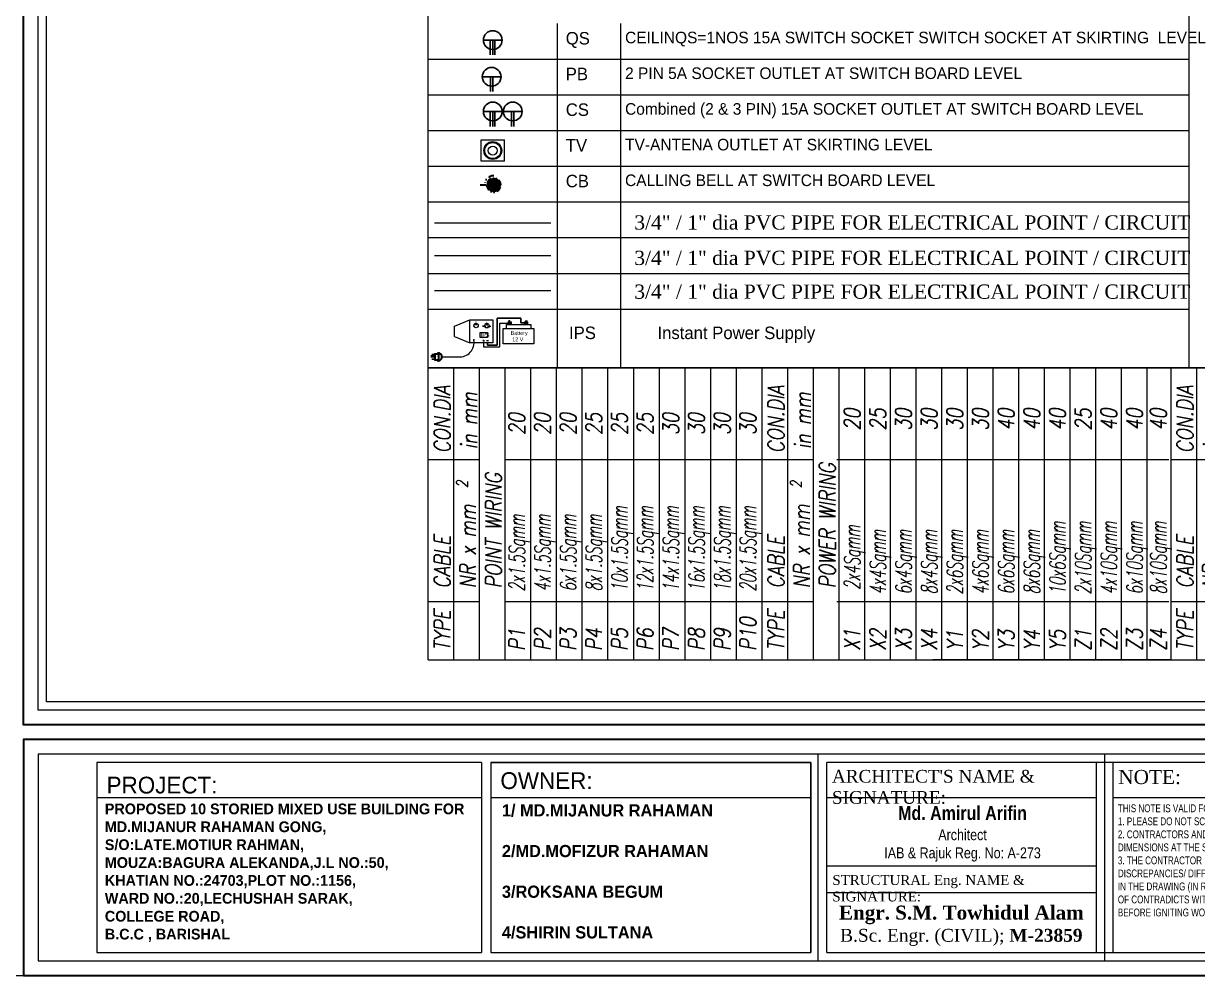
# Model space of a CAD drawing. Header units: inches. Extents: x 109699 to 44449955, y -10987 to 15824140.
# Drawn here: x 189144 to 189802, y -4569 to -4035 of the extents above; entities that cross this region are included whole.
import ezdxf

# ---------------------------------------------------------------- set-up
doc = ezdxf.new("R2010")
doc.units = ezdxf.units.IN
doc.header["$LTSCALE"] = 5
doc.header["$MEASUREMENT"] = 0
doc.linetypes.add('CENTER', pattern=[2, 1.25, -0.25, 0.25, -0.25])
doc.linetypes.add('DIVIDE', pattern=[1.25, 0.5, -0.25, 0, -0.25, 0, -0.25])
doc.layers.get('0').update_dxf_attribs({"color": 123})
doc.layers.get('Defpoints').update_dxf_attribs({"lineweight": 5})
for name, color, linetype, lineweight in [('@NORMAL', 7, 'Continuous', 5), ('E-Cable & Conduit- Chart', 20, 'Continuous', 13), ('E-ML-Mirror-Light', 6, 'Continuous', 13), ('E-PB-Socket-5A', 203, 'Continuous', 13), ('E-QS-Socket-15A', 1, 'Continuous', 9), ('E-TP', 11, 'DIVIDE', 18), ('E-Tv-Socket', 1, 'Continuous', 9), ('ha', 252, 'Continuous', 5), ('IPS', 200, 'CENTER', 13), ('LIne  Elec', 1, 'CENTER', 13), ('Nutral', 250, 'CENTER', 13), ('Text', 7, 'Continuous', 0), ('WALL-1', 8, 'Continuous', 9)]:
    doc.layers.add(name, color=color, linetype=linetype, lineweight=lineweight)
doc.styles.add('ARIAL', font='arial.ttf', dxfattribs={"width": 0.8, "height": 48})
doc.styles.add('box text', font='arial.ttf')
doc.styles.add('SH-T2', font='times.ttf')
doc.styles.get("Standard").update_dxf_attribs({"font": 'times.ttf'})
doc.styles.add('TAVE1', font='ROMANS.shx', dxfattribs={"width": 0.75})

# ---------------------------------------------------------------- blocks, each defined once
blk = doc.blocks.new('A$C000D2619')
for p, q in [((0, 0), (0, 119.3)), ((0, 119.3), (130.4, 119.3)), ((130.4, 0), (130.4, 119.3)), ((130.4, 0), (0, 0))]:
    blk.add_line(p, q)
for radius in [49.6, 44.6, 24.8]:
    blk.add_circle((65.2, 59.6), radius)
blk = doc.blocks.new('A$C7D2A24B3')
at = {"lineweight": 25}
for p, q in [((9.86, 11.02), (9.86, 3.51)), ((9.86, 8.14), (15.82, 8.14)), ((9.86, 7.27), (15.82, 7.27)), ((9.86, 6.29), (15.82, 6.29))]:
    blk.add_line(p, q, dxfattribs=at)
blk.add_circle((9.86, 7.26), 3.75, dxfattribs=at)
blk = doc.blocks.new('A$C0EEE0DA8')
at = {"lineweight": 25}
for p, q in [((9.86, 11.02), (9.86, 3.51)), ((9.86, 7.75), (15.82, 7.75)), ((9.86, 6.77), (15.82, 6.77))]:
    blk.add_line(p, q, dxfattribs=at)
blk.add_circle((9.86, 7.26), 3.75, dxfattribs=at)
blk = doc.blocks.new('A$C153D03E5')
h = blk.add_hatch(color=256)
h.dxf.hatch_style = 1
h.paths.add_polyline_path([(7.48, 10.2, 1), (13.8, 10.2, 1)])
at = {"lineweight": 30}
blk.add_line((7.31, 10.2), (4.65, 10.2), dxfattribs=at)
blk.add_arc((10.64, 10.2), 3.99, 90, 180, dxfattribs=at)
for start, end in [(0, 180), (180, 0)]:
    blk.add_arc((10.64, 10.2), 3.16, start, end)
blk = doc.blocks.new('A$C08DC71AC')
at = {"color": 30}
blk.add_line((0.44, 9.96), (65.61, 9.96), dxfattribs=at)
blk = doc.blocks.new('A$C1CF63554')
at = {"color": 6}
blk.add_line((0.44, 9.11), (65.61, 9.11), dxfattribs=at)
blk = doc.blocks.new('cxcf')
at = {"layer": 'E-Cable & Conduit- Chart'}
for p, q in [((207018.01, -13413.61), (207018.01, -13596.33)), ((207018.01, -13413.61), (207148.49, -13413.61)), ((207044.14, -13413.61), (207044.14, -13436.56)), ((207107.58, -13413.61), (207107.58, -13436.56)), ((207148.49, -13413.61), (207148.49, -13596.33)), ((207018.01, -13425.08), (207148.49, -13425.08)), ((207018.01, -13436.56), (207148.49, -13436.56)), ((207018.01, -13448.03), (207148.49, -13448.03)), ((207044.14, -13446.97), (207044.14, -13595.27)), ((207107.58, -13446.97), (207107.58, -13595.27)), ((207018.01, -13459.5), (207148.49, -13459.5)), ((207018.01, -13470.97), (207148.49, -13470.97)), ((207018.01, -13482.44), (207148.49, -13482.44)), ((207018.01, -13596.33), (207018.01, -13489.94)), ((207018.01, -13493.91), (207148.49, -13493.91)), ((207018.01, -13505.38), (207148.49, -13505.38)), ((207018.01, -13516.85), (207148.49, -13516.85)), ((207018.01, -13528.32), (207148.49, -13528.32)), ((207018.01, -13539.79), (207148.49, -13539.79)), ((207018.01, -13551.26), (207148.49, -13551.26)), ((207018.01, -13562.73), (207148.49, -13562.73)), ((207018.01, -13574.2), (207148.49, -13574.2)), ((207018.01, -13585.67), (207148.49, -13585.67)), ((207018.01, -13596.33), (207148.49, -13596.33))]:
    blk.add_line(p, q, dxfattribs=at)
at = {"layer": 'E-Cable & Conduit- Chart', "style": 'TAVE1', "oblique": 10}
for s, height, width, p in [('TYPE', 7.202, 0.8, (207022.05, -13423.44)), ('CABLE', 7.202, 0.8, (207049.93, -13423.44)), ('CON.DIA', 7.202, 0.8, (207110.39, -13423.44)), ('NR x mm', 7.202, 0.8, (207049.93, -13434.91)), ('2', 5, 0.8, (207094.71, -13431.27)), ('in mm ', 7.202, 0.8, (207112.13, -13435.44)), ('POWER WIRING', 7.2021, 0.8, (207049.93, -13446.38)), ('X1', 7.202, 0.8, (207022.05, -13457.42)), ('2x4Sqmm', 7.202, 0.6, (207049.38, -13457.42)), ('20', 7.202, 0.8, (207120.44, -13457.42)), ('X2', 7.202, 0.8, (207022.05, -13468.89)), ('4x4Sqmm', 7.202, 0.6, (207047.26, -13468.89)), ('25', 7.202, 0.8, (207120.44, -13468.89)), ('X3', 7.202, 0.8, (207022.05, -13480.36)), ('6x4Sqmm', 7.202, 0.6, (207047.26, -13480.36)), ('30', 7.202, 0.8, (207120.44, -13480.36)), ('X4', 7.202, 0.8, (207022.05, -13491.83)), ('8x4Sqmm', 7.202, 0.6, (207047.26, -13491.83)), ('30', 7.202, 0.8, (207120.44, -13491.83)), ('Y1', 7.202, 0.8, (207022.05, -13503.3)), ('2x6Sqmm', 7.202, 0.6, (207047.26, -13503.3)), ('30', 7.202, 0.8, (207120.44, -13503.3)), ('Y2', 7.202, 0.8, (207022.05, -13514.77)), ('4x6Sqmm', 7.202, 0.6, (207047.26, -13514.77)), ('30', 7.202, 0.8, (207120.44, -13514.77)), ('Y3', 7.202, 0.8, (207022.05, -13526.24)), ('6x6Sqmm', 7.202, 0.6, (207047.26, -13526.24)), ('40', 7.202, 0.8, (207120.44, -13526.24)), ('Y4', 7.202, 0.8, (207022.05, -13537.71)), ('8x6Sqmm', 7.202, 0.6, (207047.26, -13537.71)), ('40', 7.202, 0.8, (207120.44, -13537.71)), ('Y5', 7.202, 0.8, (207022.05, -13549.18)), ('10x6Sqmm', 7.202, 0.6, (207047.26, -13549.18)), ('40', 7.202, 0.8, (207120.44, -13549.18)), ('Z1', 7.202, 0.8, (207022.05, -13560.65)), ('2x10Sqmm', 7.202, 0.6, (207047.26, -13560.65)), ('25', 7.202, 0.8, (207120.44, -13560.65)), ('Z2', 7.202, 0.8, (207022.05, -13572.12)), ('4x10Sqmm', 7.202, 0.6, (207047.26, -13572.12)), ('40', 7.202, 0.8, (207120.44, -13572.12)), ('Z3', 7.202, 0.8, (207022.05, -13583.59)), ('6x10Sqmm', 7.202, 0.6, (207047.26, -13583.59)), ('40', 7.202, 0.8, (207120.44, -13583.59)), ('Z4', 7.202, 0.8, (207022.05, -13594.25)), ('8x10Sqmm', 7.202, 0.6, (207047.26, -13594.25)), ('40', 7.202, 0.8, (207120.44, -13594.25))]:
    blk.add_text(s, height=height, dxfattribs=dict(at, width=width)).set_placement(p)
blk = doc.blocks.new('rtertete')
at = {"layer": 'E-Cable & Conduit- Chart'}
for p, q in [((207184.4, -13294.46), (207184.4, -13328.87)), ((207184.4, -13294.46), (207314.88, -13294.46)), ((207210.52, -13294.46), (207210.52, -13317.4)), ((207273.96, -13294.46), (207273.96, -13317.4)), ((207314.88, -13294.46), (207314.88, -13328.87)), ((207184.4, -13305.93), (207314.88, -13305.93)), ((207184.4, -13317.4), (207314.88, -13317.4)), ((207184.4, -13328.87), (207314.88, -13328.87)), ((207184.4, -13328.87), (207184.4, -13420.63)), ((207184.4, -13328.87), (207314.88, -13328.87)), ((207184.4, -13328.87), (207314.88, -13328.87)), ((207210.52, -13328.87), (207210.52, -13420.63)), ((207273.96, -13328.87), (207273.96, -13420.63)), ((207314.88, -13328.87), (207314.88, -13420.63)), ((207184.4, -13340.34), (207314.88, -13340.34)), ((207184.4, -13351.81), (207314.88, -13351.81)), ((207184.4, -13363.28), (207314.88, -13363.28)), ((207184.4, -13374.75), (207314.88, -13374.75)), ((207184.4, -13386.22), (207314.88, -13386.22)), ((207184.4, -13397.69), (207314.88, -13397.69)), ((207184.4, -13409.16), (207314.88, -13409.16)), ((207184.4, -13420.63), (207314.88, -13420.63))]:
    blk.add_line(p, q, dxfattribs=at)
at = {"layer": 'E-Cable & Conduit- Chart', "style": 'TAVE1', "oblique": 10}
for s, height, width, p in [('TYPE', 7.202, 0.8, (207188.44, -13304.28)), ('CABLE', 7.202, 0.8, (207216.31, -13304.28)), ('CON.DIA', 7.202, 0.8, (207276.77, -13304.28)), ('NR x mm', 7.202, 0.8, (207216.31, -13315.75)), ('in mm ', 7.202, 0.8, (207278.51, -13316.28)), ('CIRCUIT WIRING', 7.2021, 0.8, (207216.31, -13327.22)), ('C1', 7.202, 0.8, (207188.44, -13338.71)), ('2x2.5Sqmm', 7.202, 0.6, (207214.97, -13338.71)), ('20', 7.202, 0.8, (207284.81, -13338.71)), ('C2', 7.202, 0.8, (207188.44, -13350.18)), ('4x2.5Sqmm', 7.202, 0.6, (207214.97, -13350.18)), ('20', 7.202, 0.8, (207284.81, -13350.18)), ('C3', 7.202, 0.8, (207188.44, -13361.65)), ('6x2.5Sqmm', 7.202, 0.6, (207214.97, -13361.65)), ('25', 7.202, 0.8, (207284.81, -13361.65)), ('C4', 7.202, 0.8, (207188.44, -13373.12)), ('8x2.5Sqmm', 7.202, 0.6, (207214.97, -13373.12)), ('25', 7.202, 0.8, (207284.81, -13373.12)), ('C5', 7.202, 0.8, (207188.44, -13384.59)), ('10x2.5Sqmm', 7.202, 0.6, (207214.97, -13384.59)), ('30', 7.202, 0.8, (207284.81, -13384.59)), ('C6', 7.202, 0.8, (207188.44, -13396.06)), ('12x2.5Sqmm', 7.202, 0.6, (207214.97, -13396.06)), ('30', 7.202, 0.8, (207284.81, -13396.06)), ('C7', 7.202, 0.8, (207188.44, -13407.53)), ('14x2.5Sqmm', 7.202, 0.6, (207214.97, -13407.53)), ('40', 7.202, 0.8, (207284.81, -13407.53)), ('C8', 7.202, 0.8, (207188.44, -13419)), ('16x2.5Sqmm', 7.202, 0.6, (207214.97, -13419)), ('40', 7.202, 0.8, (207284.81, -13419))]:
    blk.add_text(s, height=height, dxfattribs=dict(at, width=width)).set_placement(p)
blk = doc.blocks.new('retertjh')
at = {"layer": 'E-Cable & Conduit- Chart'}
for p, q in [((207192.16, -13112.24), (207322.64, -13112.24)), ((207192.16, -13112.24), (207192.16, -13261.36)), ((207218.28, -13112.24), (207218.28, -13135.19)), ((207281.73, -13112.24), (207281.73, -13135.19)), ((207322.64, -13112.24), (207322.64, -13261.36)), ((207192.16, -13123.72), (207322.64, -13123.72)), ((207192.16, -13135.19), (207322.64, -13135.19)), ((207192.16, -13146.66), (207322.64, -13146.66)), ((207218.28, -13146.66), (207218.28, -13261.36)), ((207281.73, -13146.66), (207281.73, -13261.36)), ((207192.16, -13158.13), (207322.64, -13158.13)), ((207192.16, -13169.6), (207322.64, -13169.6)), ((207192.16, -13181.07), (207322.64, -13181.07)), ((207192.16, -13192.54), (207322.64, -13192.54)), ((207192.16, -13204.01), (207322.64, -13204.01)), ((207192.16, -13215.48), (207322.64, -13215.48)), ((207192.16, -13226.95), (207322.64, -13226.95)), ((207192.16, -13238.42), (207322.64, -13238.42)), ((207192.16, -13249.89), (207322.64, -13249.89)), ((207192.16, -13261.36), (207322.64, -13261.36))]:
    blk.add_line(p, q, dxfattribs=at)
at = {"layer": 'E-Cable & Conduit- Chart', "style": 'TAVE1', "oblique": 10}
for s, height, width, p in [('TYPE', 7.202, 0.8, (207196.2, -13122.07)), ('CABLE', 7.202, 0.8, (207224.07, -13122.07)), ('CON.DIA', 7.202, 0.8, (207284.53, -13122.07)), ('NR x mm', 7.202, 0.8, (207224.07, -13133.54)), ('2', 5, 0.8, (207268.98, -13129.86)), ('in mm ', 7.202, 0.8, (207286.27, -13134.07)), ('POINT WIRING', 7.2021, 0.8, (207224.07, -13145.01)), ('P1', 7.202, 0.8, (207196.2, -13155.43)), ('2x1.5Sqmm', 7.202, 0.6, (207222.73, -13155.43)), ('20', 7.202, 0.8, (207292.57, -13155.43)), ('P2', 7.202, 0.8, (207196.2, -13166.9)), ('4x1.5Sqmm', 7.202, 0.6, (207222.73, -13166.9)), ('20', 7.202, 0.8, (207292.57, -13166.9)), ('P3', 7.202, 0.8, (207196.2, -13178.37)), ('6x1.5Sqmm', 7.202, 0.6, (207222.73, -13178.37)), ('20', 7.202, 0.8, (207292.57, -13178.37)), ('P4', 7.202, 0.8, (207196.2, -13189.84)), ('8x1.5Sqmm', 7.202, 0.6, (207222.73, -13189.84)), ('25', 7.202, 0.8, (207292.57, -13189.84)), ('P5', 7.202, 0.8, (207196.2, -13201.31)), ('10x1.5Sqmm', 7.202, 0.6, (207222.73, -13201.31)), ('25', 7.202, 0.8, (207292.57, -13201.31)), ('P6', 7.202, 0.8, (207196.2, -13212.78)), ('12x1.5Sqmm', 7.202, 0.6, (207222.73, -13212.78)), ('25', 7.202, 0.8, (207292.57, -13212.78)), ('P7', 7.202, 0.8, (207196.2, -13224.25)), ('14x1.5Sqmm', 7.202, 0.6, (207222.73, -13224.25)), ('30', 7.202, 0.8, (207292.57, -13224.25)), ('P8', 7.202, 0.8, (207196.2, -13235.72)), ('16x1.5Sqmm', 7.202, 0.6, (207222.73, -13235.72)), ('30', 7.202, 0.8, (207292.57, -13235.72)), ('P9', 7.202, 0.8, (207196.2, -13247.19)), ('18x1.5Sqmm', 7.202, 0.6, (207222.73, -13247.19)), ('30', 7.202, 0.8, (207292.57, -13247.19)), ('P10', 7.202, 0.8, (207196.2, -13258.66)), ('20x1.5Sqmm', 7.202, 0.6, (207222.73, -13258.66)), ('30', 7.202, 0.8, (207292.57, -13258.66))]:
    blk.add_text(s, height=height, dxfattribs=dict(at, width=width)).set_placement(p)
blk = doc.blocks.new('IPS')
at = {"layer": 'IPS', "linetype": 'ByBlock', "ltscale": 0.5}
for points in [[(-27.6, 8.3, 1), (-28.4, 8.3, 1)], [(-25.6, 10.7, 1), (-27.1, 10.7, 1)], [(-24.7, 8.3, 1), (-25.4, 8.3, 1)], [(-10.8, 8, 1), (-11.6, 8, 1)], [(-8.8, 10.4, 1), (-10.3, 10.4, 1)], [(-7.9, 8, 1), (-8.7, 8, 1)], [(-28.1, -13.3, 1), (-31, -13.3, 1)]]:
    blk.add_hatch(color=256, dxfattribs=at).paths.add_polyline_path(points)
for p, q in [((-60, 8), (-36, 18)), ((-60, -8), (-60, 8)), ((-36, 18), (0, 18)), ((-36, -18), (-36, 18)), ((-36, 18), (-36, 18)), ((0, 18), (0, -18)), ((16, 4.3), (64, 4.3)), ((16, -19.7), (16, 4.3)), ((21, 10.3), (59, 10.3)), ((21, 4.3), (21, 10.3)), ((23.6, 10.3), (23.6, 14.5)), ((23.6, 14.5), (28.4, 14.5)), ((23.6, 12.4), (28.4, 12.4)), ((24.5, 16.3), (27, 16.3)), ((25.7, 16.3), (25.7, 17.5)), ((25.7, 16.3), (25.7, 15)), ((28.4, 14.5), (28.4, 10.3)), ((49.3, 10.3), (49.3, 14.5)), ((49.3, 14.5), (54.1, 14.5)), ((49.3, 12.4), (54.1, 12.4)), ((50.4, 16.1), (53.7, 16.1)), ((54.1, 14.5), (54.1, 10.2)), ((59, 10.3), (59, 4.3)), ((64, 4.3), (64, -19.7)), ((-60, -8), (-36, -18)), ((0, -18), (-36, -18)), ((-15.8, -14.4), (-13.3, -14.4)), ((-14.5, -14.4), (-14.5, -13.2)), ((-14.5, -14.4), (-14.5, -15.7)), ((-10, -14.4), (-6.7, -14.4)), ((64, -19.7), (16, -19.7))]:
    blk.add_line(p, q, dxfattribs=at)
blk.add_lwpolyline([(-19.8, -2.1), (-8.3, -2.1), (-8.3, -9.6), (-19.8, -9.6)], close=True, dxfattribs=at)
for centre, radius in [((-26.2, 9), 3.43), ((-26.3, 10.7), 0.761), ((-9.4, 8.7), 3.43), ((-9.6, 10.4), 0.761)]:
    blk.add_circle(centre, radius, dxfattribs=at)
at = {"layer": 'LIne  Elec', "linetype": 'ByBlock', "ltscale": 0.5}
for p, q in [((-8.3, 7.9), (-3.1, 7.9)), ((10.8, -24.4), (10.8, 12.7)), ((10.8, 12.7), (23.6, 12.7)), ((-14.5, -16.7), (-14.5, -24.4)), ((-14.5, -24.4), (10.8, -24.4))]:
    blk.add_line(p, q, dxfattribs=at)
at = {"layer": 'Nutral', "linetype": 'ByBlock', "lineweight": 25, "ltscale": 0.5}
for p, q in [((6.8, -21.9), (6.8, 20.3)), ((6.8, 20.3), (43.7, 20.3)), ((43.7, 20.3), (43.7, 13)), ((-11.2, 7.8), (-16, 7.8)), ((43.7, 13), (49.3, 13)), ((-8.2, -16.8), (-8.2, -21.9)), ((-8.2, -21.9), (6.8, -21.9))]:
    blk.add_line(p, q, dxfattribs=at)
at = {"layer": 'IPS', "linetype": 'ByBlock', "ltscale": 0.5, "char_height": 6, "width": 27.074, "attachment_point": 1, "style": 'ARIAL'}
for s, insert in [('Battery', (27.7, 0.4)), ('IPS', (-18.7, -2.6)), ('12 V', (30.2, -9.6))]:
    blk.add_mtext(s, dxfattribs=dict(at, insert=insert))
at = {"layer": 'Nutral', "linetype": 'ByBlock', "ltscale": 0.5, "char_height": 2, "width": 8.161, "attachment_point": 1, "style": 'ARIAL'}
for s, insert in [('N', (-31.3, 7.9)), ('E', (-26.9, 15.2)), ('L', (-22.5, 7.6)), ('N', (-14.6, 7.6)), ('E', (-10.2, 14.9)), ('L', (-5.7, 7.3))]:
    blk.add_mtext(s, dxfattribs=dict(at, insert=insert))
blk = doc.blocks.new('ips1')
at = {"layer": 'IPS', "linetype": 'ByBlock', "ltscale": 0.5}
h = blk.add_hatch(color=256, dxfattribs=at)
h.paths.add_polyline_path([(-22.04, -7.5), (-22.04, -11.26), (-19.51, -11.26), (-19.51, -7.5)])
h.paths.add_polyline_path([(-21.65, -7.89), (-21.65, -10.88), (-19.89, -10.88), (-19.89, -7.89)], flags=16)
blk.add_hatch(color=256, dxfattribs=at).paths.add_polyline_path([(-20.57, -9.46, 1), (-20.86, -9.46, 1)])
at = {"layer": 'IPS', "linetype": 'ByBlock', "lineweight": 40, "ltscale": 0.5}
blk.add_line((-22.03, -9.3), (-24.14, -9.3), dxfattribs=at)
at = {"layer": 'IPS', "linetype": 'ByBlock', "lineweight": 25, "ltscale": 0.5}
for p, q in [((-22.03, -8.05), (-23.66, -8.05)), ((-22.04, -10.63), (-23.65, -10.63))]:
    blk.add_line(p, q, dxfattribs=at)
at = {"layer": 'IPS', "linetype": 'ByBlock', "ltscale": 0.5}
for p, q in [((-22.04, -7.5), (-22.04, -11.26)), ((-22.04, -7.5), (-19.51, -7.5)), ((-22.04, -11.26), (-19.51, -11.26)), ((-21.65, -7.89), (-21.65, -10.88)), ((-21.65, -7.89), (-19.89, -7.89)), ((-21.65, -10.88), (-19.89, -10.88)), ((-19.89, -10.88), (-19.89, -7.89)), ((-19.51, -11.26), (-19.51, -7.5))]:
    blk.add_line(p, q, dxfattribs=at)
at = {"layer": 'IPS', "linetype": 'ByBlock', "lineweight": 30, "ltscale": 0.5}
for p, q in [((-20.42, -7.6), (-20.42, -7.28)), ((-20.39, -11.12), (-20.39, -11.56))]:
    blk.add_line(p, q, dxfattribs=at)
blk.add_arc((-20.09, -9.42), 2.17, 261.82026, 98.96545, dxfattribs=at)
at = {"layer": 'LIne  Elec', "linetype": 'ByBlock', "ltscale": 0.5}
blk.add_line((-17.92, -9.4), (-8.63, -9.4), dxfattribs=at)
blk.add_arc((-7.97, -1.34), 8.09, 265.35076, 9.56823, dxfattribs=at)
at = {"layer": 'IPS', "linetype": 'ByBlock', "xscale": 0.360000000015134, "yscale": 0.360000000015134, "zscale": 0.360000000015134}
blk.add_blockref('IPS', (10.64, 4.93), dxfattribs=at)
blk = doc.blocks.new('zxczxczxcz')
at = {"layer": '@NORMAL'}
for points in [[(177327.5, -15450.1), (175295.2, -15450.1), (175295.2, -14276.8), (177327.5, -14276.8)], [(177319.9, -15442.5), (175302.8, -15442.5), (175302.8, -14284.5), (177319.9, -14284.5)]]:
    blk.add_lwpolyline(points, close=True, dxfattribs=at)
at = {"layer": 'Text'}
for p, q in [((175700.4, -15497.8), (175700.4, -15671.6)), ((175709, -15497.8), (176001.6, -15497.8)), ((175709, -15497.8), (175709, -15671.6)), ((176001.6, -15497.8), (176001.6, -15671.6)), ((176001.6, -15671.6), (176001.6, -15497.8)), ((176008.4, -15679.2), (176008.4, -15490.2)), ((176016.1, -15671.6), (176016.1, -15497.8)), ((176262.5, -15497.8), (176262.5, -15671.6)), ((176270.1, -15490.2), (176270.1, -15679.2)), ((176277.8, -15497.8), (176277.8, -15671.6)), ((175349, -15529.9), (175700.4, -15529.9)), ((175709, -15529.9), (176001.6, -15529.9)), ((176016.1, -15529.9), (176262.5, -15529.9)), ((176277.8, -15529.9), (176524.2, -15529.9)), ((176016.1, -15592.4), (176262.5, -15592.4)), ((176016.1, -15616.8), (176262.5, -15616.8))]:
    blk.add_line(p, q, dxfattribs=at)
at = {"layer": 'Text', "lineweight": 30}
blk.add_lwpolyline([(177005.9, -15476.8), (175281.8, -15476.8), (175281.8, -15692.6), (177005.9, -15692.6)], close=True, dxfattribs=at)
at = {"layer": 'Text'}
blk.add_lwpolyline([(176997.7, -15490.2), (175295.2, -15490.2), (175295.2, -15679.2), (176997.7, -15679.2)], close=True, dxfattribs=at)
for points in [[(175700.4, -15497.8), (175349, -15497.8), (175349, -15671.6), (175700.4, -15671.6)], [(176001.6, -15497.8), (175709, -15497.8)], [(176524.2, -15497.8), (176016.1, -15497.8)], [(175709, -15671.6), (176001.6, -15671.6)], [(176016.1, -15671.6), (176524.2, -15671.6)]]:
    blk.add_lwpolyline(points, dxfattribs=at)
at = {"layer": 'WALL-1', "lineweight": 30}
blk.add_lwpolyline([(177340.9, -15463.5), (175281.8, -15463.5), (175281.8, -14263.5), (177340.9, -14263.5)], close=True, dxfattribs=at)
at = {"layer": 'Text'}
for s, insert, char_height, width, attachment_point in [('{\\fFranklin Gothic Medium|b0|i0|c0|p34;\\C1;OWNER:}', (175717.8, -15506.8), 15.338, 414.227, 1), ("{\\C1;ARCHITECT'S NAME & SIGNATURE:}", (176020.9, -15504.7, 29.8), 11.609, 235.441, 1), ('{\\C1;NOTE:}', (176282.6, -15504.7, 29.8), 12.899, 235.441, 1), ('{\\fFranklin Gothic Medium Cond|b0|i0|c0|p34;\\C1;PROJECT:}', (175357.8, -15510.9, 91), 15.338, 414.227, 1), ('\\pt35.29515;{\\fCentury Gothic|b1|i0|c0|p34;PROPOSED 10 STORIED MIXED USE BUILDING FOR \\PMD.MIJANUR RAHAMAN GONG,\\PS/O:LATE.MOTIUR RAHMAN, \\PMOUZA:BAGURA ALEKANDA,J.L NO.:50,\\PKHATIAN NO.:24703,PLOT NO.:1156,\\PWARD NO.:20,LECHUSHAH SARAK,\\P\\pt67.08058;COLLEGE ROAD, \\PB.C.C , BARISHAL }', (175356.2, -15535.4), 9.808, 458.165, 1), ('{\\fArial Narrow|b1|i0|c0|p34;Md. Amirul Arifin\\P\\fArial Narrow|b0|i0|c0|p34;\\H0.7794x;Architect\\PIAB & Rajuk Reg. No: A-273\\fCentury Gothic|b0|i0|c0|p34;\\L\\P\\H1.283x;\\l \\P\\fFranklin Gothic Medium|b0|i0|c0|p34; \\fFranklin Gothic Book|b0|i0|c0|p34;\\H0.6173x;  \\fFranklin Gothic Medium|b0|i0|c0|p34;\\H1.62x; \\fFranklin Gothic Book|b0|i0|c0|p34;\\H0.6173x; \\fFranklin Gothic Medium|b0|i0|c0|p34;\\H1.62x;                                                                                       }', (176140.3, -15537.7), 12.7553, 248.971, 2), ('{\\C1;STRUCTURAL Eng. NAME & SIGNATURE:}', (176021.3, -15600.8, 29.8), 9.029, 235.441, 1), ('{\\fTimes New Roman|b1|i0|c0|p18; Engr. S.M. Towhidul Alam\\P\\fTimes New Roman|b0|i0|c0|p18; \\H0.9205x;B.Sc. Engr. (CIVIL); \\fTimes New Roman|b1|i0|c0|p18;M-23859}', (176136.8, -15628.7, -14.9), 12.7553, 248.971, 2)]:
    blk.add_mtext(s, dxfattribs=dict(at, insert=insert, char_height=char_height, width=width, attachment_point=attachment_point))
at = {"layer": 'Text', "linetype": 'Continuous', "insert": (175719.2, -15536.1), "char_height": 11.145, "width": 329.404, "attachment_point": 1, "style": 'SH-T2'}
blk.add_mtext('\\pt76.20062;{\\fCentury Gothic|b1|i0|c0|p34;1/ MD.MIJANUR RAHAMAN \\P\\P2/MD.MOFIZUR RAHAMAN\\P \\P3/ROKSANA BEGUM\\P\\P4/SHIRIN SULTANA}', dxfattribs=at)
at = {"layer": 'Text', "insert": (176282.3, -15536.2, -14.9), "char_height": 7.1387, "width": 248.98, "attachment_point": 1, "style": 'box text'}
blk.add_mtext("{\\fArial Narrow|b0|i0|c0|p34;\\W0.9;THIS NOTE IS VALID FOR DRAWINGS RELATED TO THIS PROJECT:\\P1. PLEASE DO NOT SCALE FROM THE DRAWINGS.\\P2. CONTRACTORS AND SUB-CONTRACTORS ARE TO VERIFY    ALL DIMENSIONS AT THE SITE.\\P3. THE CONTRACTOR IS TO NOTIFY THE CONSULTANT ABOUT ANY DISCREPANCIES/ DIFFERENCES CONTAINED\\PIN THE DRAWING (IN RELATION TO OTHER DRAWINGS) OR IN CASE OF CONTRADICTS WITH  'BNBC' & 'IMARAT BIDHIMALA, 2008'; WELL BEFORE IGNITING WORK.}", dxfattribs=at)

msp = doc.modelspace()

# ---------------------------------------------------------------- linework, layer by layer
at = {"layer": 'Defpoints', "ltscale": 0.5}
msp.add_ray((184484.87, -4568.82), (1, 0), dxfattribs=at)
at = {"layer": 'ha', "color": 11}
for p, q in [((189797.23, -3767.4), (189797.23, -4228.11)), ((189443.13, -4035.09), (189443.13, -4228.11)), ((189478.65, -4035.09), (189478.65, -4228.11)), ((189370.77, -4055.1), (189797.23, -4055.1)), ((189370.77, -4075.11), (189797.23, -4075.11)), ((189370.77, -4095.13), (189797.23, -4095.13)), ((189370.77, -4115.14), (189797.23, -4115.14)), ((189370.77, -4135.15), (189797.23, -4135.15)), ((189370.77, -4155.16), (189797.23, -4155.16)), ((189370.77, -4175.17), (189797.23, -4175.17)), ((189370.77, -4195.18), (189797.23, -4195.18))]:
    msp.add_line(p, q, dxfattribs=at)
at = {"layer": 'ha', "linetype": 'ByBlock'}
msp.add_line((189557.98, -4391.92), (189673.18, -4391.92), dxfattribs=at)
at = {"layer": 'ha', "color": 11}
msp.add_lwpolyline([(189370.77, -3767.4), (190157.33, -3767.4), (190157.33, -4228.11), (189370.77, -4228.11)], close=True, dxfattribs=at)

# ---------------------------------------------------------------- block references
at = {"layer": 'E-PB-Socket-5A', "xscale": 1.4, "yscale": 1.4, "zscale": 1.4, "rotation": 270.0000026979018}
for p in [(189396.16, -4051.16), (189407.98, -4070.61)]:
    msp.add_blockref('A$C0EEE0DA8', p, dxfattribs=at)
at = {"layer": 'E-QS-Socket-15A', "xscale": 1.4, "yscale": 1.4, "zscale": 1.4, "rotation": 270.0000026979018}
for p in [(189396.78, -4030.59), (189396.78, -4070.61)]:
    msp.add_blockref('A$C7D2A24B3', p, dxfattribs=at)
at = {"layer": 'E-TP', "xscale": 1.3, "yscale": 1.3, "zscale": 1.3}
msp.add_blockref('A$C153D03E5', (189393.69, -4138.92), dxfattribs=at)
at = {"layer": 'E-Tv-Socket', "xscale": 0.1010880000171892, "yscale": 0.1010880000171892, "zscale": 0.1010880000171892}
msp.add_blockref('A$C000D2619', (189400.36, -4112.35), dxfattribs=at)
at = {"layer": 'ha'}
for name, p in [('A$C08DC71AC', (189373.92, -4156.72)), ('A$C08DC71AC', (189373.92, -4175.08)), ('A$C1CF63554', (189373.92, -4193.95))]:
    msp.add_blockref(name, p, dxfattribs=at)
at = {"layer": 'ha', "linetype": 'ByBlock', "xscale": 1.255425075143359, "yscale": 1.255425075143359, "zscale": 1.255425075143359, "rotation": 90}
for name, p in [('retertjh', (172909.33, -264506.15)), ('cxcf', (172718.19, -264287.52)), ('rtertete', (173097.16, -264496.4))]:
    msp.add_blockref(name, p, dxfattribs=at)
at = {"layer": 'IPS', "linetype": 'ByBlock', "lineweight": 40}
msp.add_blockref('ips1', (189396.38, -4212.56), dxfattribs=at)
at = {"layer": 'WALL-1', "linetype": 'Continuous', "xscale": 0.6134401050624002, "yscale": 0.6134401050624002, "zscale": 0.6134401050624002}
msp.add_blockref('zxczxczxcz', (81618.88, 5057.64), dxfattribs=at)

# ---------------------------------------------------------------- texts
at = {"layer": 'E-ML-Mirror-Light', "char_height": 7, "attachment_point": 1}
for s, insert, width in [('{\\fCentury Gothic|b0|i0|c0|p34;IPS}', (189449.71, -4205.02), 24.0847), ('{\\fCentury Gothic|b0|i0|c0|p34;Instant Power Supply}', (189499.33, -4205.02), 187.8371)]:
    msp.add_mtext(s, dxfattribs=dict(at, insert=insert, width=width))
at = {"layer": 'E-PB-Socket-5A', "attachment_point": 1}
for s, insert, char_height, width in [('{\\fCentury Gothic|b0|i0|c0|p34;PB}', (189447.89, -4059.88), 7, 24.0847), ('{\\fCentury Gothic|b0|i0|c0|p34;2 PIN 5A SOCKET OUTLET AT SWITCH BOARD LEVEL}', (189481.14, -4059.72), 6.5, 314.7159)]:
    msp.add_mtext(s, dxfattribs=dict(at, insert=insert, char_height=char_height, width=width))
at = {"layer": 'E-QS-Socket-15A', "attachment_point": 1}
for s, insert, char_height, width in [('{\\fCentury Gothic|b0|i0|c0|p34;QS}', (189447.89, -4039.87), 7, 24.0847), ('{\\fCentury Gothic|b0|i0|c0|p34;CEILINQS=1NOS 15A SWITCH SOCKET SWITCH SOCKET AT SKIRTING  LEVEL}', (189481.14, -4039.71), 6.5, 314.7159), ('{\\fCentury Gothic|b0|i0|c0|p34;CS}', (189447.89, -4079.89), 7, 24.0847), ('{\\fCentury Gothic|b0|i0|c0|p34;Combined (2 & 3 PIN) 15A SOCKET OUTLET AT SWITCH BOARD LEVEL}', (189481.14, -4079.73), 6.5, 314.7159)]:
    msp.add_mtext(s, dxfattribs=dict(at, insert=insert, char_height=char_height, width=width))
at = {"layer": 'E-Tv-Socket', "attachment_point": 1}
for s, insert, char_height, width in [('{\\fCentury Gothic|b0|i0|c0|p34;TV}', (189447.89, -4099.9), 7, 24.0847), ('{\\fCentury Gothic|b0|i0|c0|p34;TV-ANTENA OUTLET AT SKIRTING LEVEL}', (189481.14, -4099.74), 6.5, 314.7159), ('{\\fCentury Gothic|b0|i0|c0|p34;CB}', (189447.89, -4119.91), 7, 24.0847), ('{\\fCentury Gothic|b0|i0|c0|p34;CALLING BELL AT SWITCH BOARD LEVEL}', (189481.14, -4119.75), 6.5, 314.7159)]:
    msp.add_mtext(s, dxfattribs=dict(at, insert=insert, char_height=char_height, width=width))
at = {"layer": 'ha'}
for p in [(189486.34, -4150.62), (189486.34, -4170.47), (189486.34, -4189.41)]:
    msp.add_text('3/4" / 1" dia PVC PIPE FOR ELECTRICAL POINT / CIRCUIT', height=7.9797, dxfattribs=at).set_placement(p)

doc.saveas('drawing.dxf')
